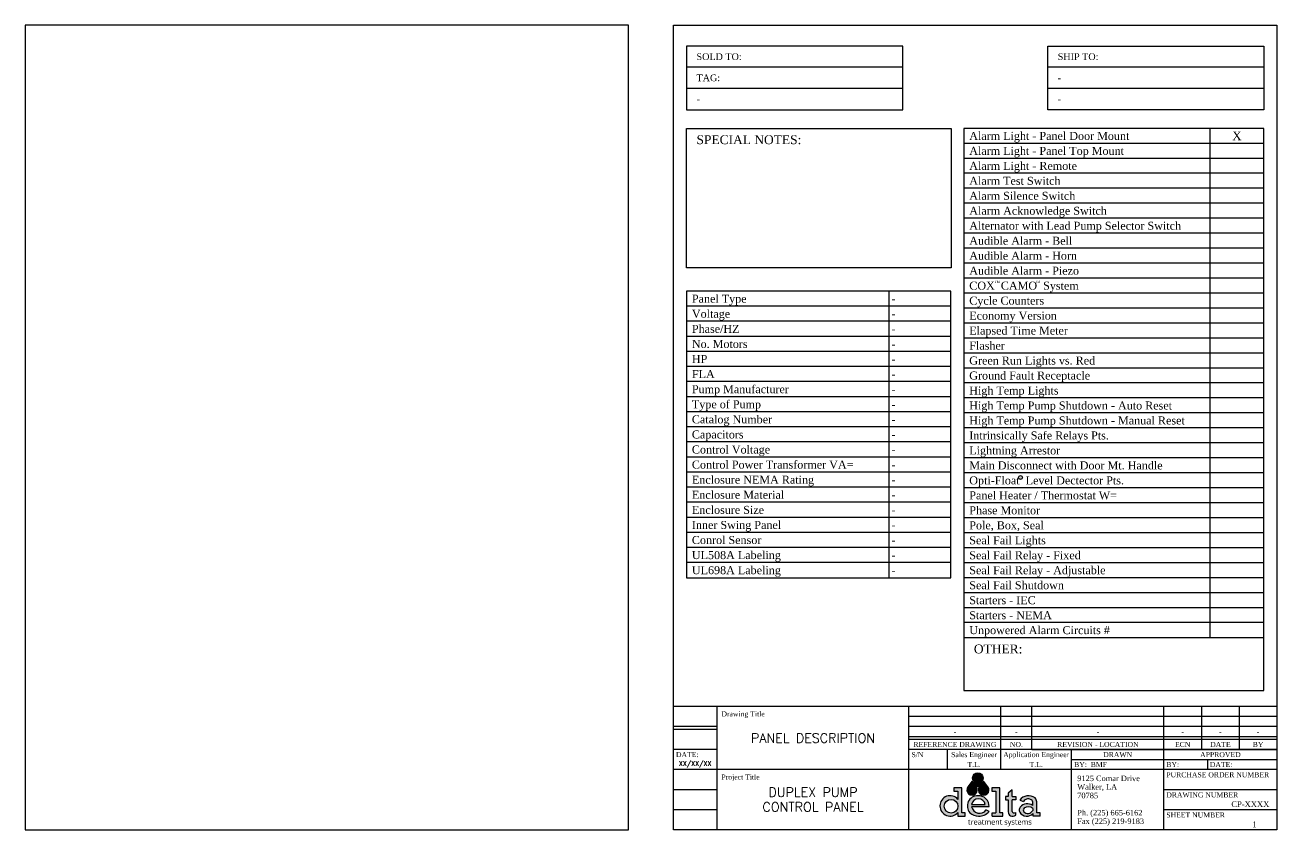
# Model space of a CAD drawing. Extents: x -283 to 170, y -177 to 25.
# Drawn here: x -283.02 to -247.17, y -90.8 to -67.76 of the extents above; entities that cross this region are included whole.
import ezdxf
from ezdxf.enums import TextEntityAlignment as Align

# ---------------------------------------------------------------- set-up
doc = ezdxf.new("R2010")
doc.units = 0
doc.header["$LTSCALE"] = 0.125
doc.header["$MEASUREMENT"] = 0
doc.layers.get('0').update_dxf_attribs({"linetype": 'CONTINUOUS'})
doc.layers.add('ASHADE', color=7, linetype='CONTINUOUS')
doc.styles.add('SIMP115', font='SIMPLEX', dxfattribs={"width": 1.15})
doc.styles.add('STYLE1', font='Times New Roman.ttf', dxfattribs={"height": 0.05})
doc.styles.add('STYLE2', font='simplex.shx', dxfattribs={"height": 0.05})
doc.styles.add('STYLE3', font='Times New Roman.ttf', dxfattribs={"height": 0.0625})

# ---------------------------------------------------------------- blocks, each defined once
blk = doc.blocks.new('delta treatment')
at = {"true_color": 0xb3b3b3}
h = blk.add_hatch(color=253, dxfattribs=at)
h.dxf.hatch_style = 1
h.paths.add_polyline_path([(3.684, -287.294), (3.614, -287.199), (3.544, -287.294, 1.983183)])
h = blk.add_hatch(color=256)
h.dxf.hatch_style = 1
h.paths.add_polyline_path([(3.64, -287.202), (3.711, -287.297), (3.781, -287.202, 1.983183)])
at = {"true_color": 0x5c5c5c}
h = blk.add_hatch(color=251, dxfattribs=at)
h.dxf.hatch_style = 1
h.paths.add_polyline_path([(3.878, -287.294), (3.807, -287.199), (3.737, -287.294, 1.983183)])
h = blk.add_hatch(color=256)
h.dxf.hatch_style = 1
h.paths.add_polyline_path([(3.441, -287.308), (3.311, -287.308), (3.311, -287.366), (3.378, -287.366), (3.378, -287.502, 2.770333), (3.378, -287.72), (3.378, -287.781), (3.501, -287.781), (3.501, -287.726), (3.441, -287.726)])
h.paths.add_polyline_path([(3.149, -287.617, -1), (3.379, -287.617, -1)], flags=16)
h.paths.add_polyline_path([(3.607, -287.624), (3.898, -287.624, 0.449675), (3.712, -287.441, 0.650832), (3.577, -287.726, 0.182178), (3.724, -287.781, 0.216297), (3.898, -287.707), (3.845, -287.679, -0.666179)])
h.paths.add_polyline_path([(3.607, -287.59, -0.859218), (3.833, -287.59)], flags=16)
h.paths.add_polyline_path([(4.075, -287.308), (3.986, -287.308), (3.986, -287.366), (4.009, -287.366), (4.009, -287.726), (3.986, -287.726), (3.986, -287.781), (4.125, -287.781), (4.125, -287.726), (4.075, -287.726)])
h.paths.add_polyline_path([(4.282, -287.509), (4.342, -287.509), (4.342, -287.452), (4.281, -287.452), (4.281, -287.346), (4.216, -287.401), (4.216, -287.452), (4.171, -287.452), (4.171, -287.509), (4.217, -287.509), (4.217, -287.713, 0.279972), (4.257, -287.775, 0.226365), (4.344, -287.768), (4.344, -287.719, -0.126939), (4.3, -287.725, -0.405902), (4.282, -287.702)])
h.paths.add_polyline_path([(3.986, -287.726), (3.947, -287.726), (3.947, -287.781), (3.986, -287.781)])
h.paths.add_polyline_path([(3.986, -287.308), (3.945, -287.308), (3.945, -287.366), (3.986, -287.366)])
h.paths.add_polyline_path([(4.666, -287.478, 0.432551), (4.409, -287.518), (4.471, -287.536, -0.466314), (4.614, -287.521, -0.087573), (4.625, -287.547), (4.625, -287.605, 0.396567), (4.415, -287.633, 0.287323), (4.408, -287.717, 0.472542), (4.632, -287.74), (4.632, -287.781), (4.747, -287.781), (4.747, -287.726), (4.692, -287.726), (4.692, -287.542, 0.186238)])
h.paths.add_polyline_path([(4.625, -287.656), (4.625, -287.689, -0.492565), (4.475, -287.708, -0.342504), (4.48, -287.649, -0.38164)], flags=16)
for p, q in [((3.311, -287.308), (3.311, -287.366)), ((3.441, -287.308), (3.311, -287.308)), ((3.311, -287.366), (3.378, -287.366)), ((3.378, -287.366), (3.378, -287.502)), ((3.441, -287.726), (3.441, -287.308)), ((3.945, -287.308), (3.945, -287.366)), ((4.075, -287.308), (3.945, -287.308)), ((3.945, -287.366), (4.009, -287.366)), ((4.009, -287.366), (4.009, -287.726)), ((4.075, -287.726), (4.075, -287.308)), ((4.216, -287.452), (4.171, -287.452)), ((4.171, -287.452), (4.171, -287.509)), ((4.281, -287.346), (4.216, -287.401)), ((4.216, -287.401), (4.216, -287.452)), ((4.281, -287.452), (4.281, -287.346)), ((4.281, -287.452), (4.342, -287.452)), ((4.342, -287.452), (4.342, -287.509)), ((3.607, -287.59), (3.833, -287.59)), ((3.898, -287.624), (3.607, -287.624)), ((4.171, -287.509), (4.217, -287.509)), ((4.217, -287.509), (4.217, -287.713)), ((4.342, -287.509), (4.282, -287.509)), ((4.282, -287.702), (4.282, -287.509)), ((4.409, -287.518), (4.471, -287.536)), ((4.625, -287.605), (4.625, -287.547)), ((4.625, -287.656), (4.625, -287.689)), ((4.692, -287.726), (4.692, -287.542)), ((3.378, -287.72), (3.378, -287.781)), ((3.378, -287.781), (3.501, -287.781)), ((3.501, -287.726), (3.441, -287.726)), ((3.501, -287.781), (3.501, -287.726)), ((3.898, -287.707), (3.845, -287.679)), ((3.947, -287.781), (3.947, -287.726)), ((3.947, -287.726), (4.009, -287.726)), ((3.947, -287.781), (4.125, -287.781)), ((4.125, -287.726), (4.075, -287.726)), ((4.125, -287.781), (4.125, -287.726)), ((4.344, -287.768), (4.344, -287.719)), ((4.632, -287.781), (4.632, -287.74)), ((4.747, -287.781), (4.632, -287.781)), ((4.747, -287.726), (4.692, -287.726)), ((4.747, -287.781), (4.747, -287.726))]:
    blk.add_line(p, q)
at = {"color": 253, "true_color": 0xb3b3b3}
blk.add_lwpolyline([(3.684, -287.294), (3.614, -287.199), (3.544, -287.294, 1.983183)], format="xyb", close=True, dxfattribs=at)
blk.add_lwpolyline([(3.781, -287.202), (3.711, -287.297), (3.64, -287.202, -1.983183)], format="xyb", close=True)
at = {"color": 251, "true_color": 0x5c5c5c}
blk.add_lwpolyline([(3.878, -287.294), (3.807, -287.199), (3.737, -287.294, 1.983183)], format="xyb", close=True, dxfattribs=at)
blk.add_circle((3.264, -287.617), 0.115)
for centre, radius, start, end in [((3.248, -287.611), 0.17, 39.6959, 320.3041), ((3.707, -287.613), 0.172, 88.5926, 220.822), ((3.724, -287.615), 0.174, 357.0893, 93.9382), ((4.556, -287.619), 0.178, 51.9424, 145.5062), ((3.72, -287.607), 0.115, 8.6604, 171.3396), ((3.738, -287.602), 0.133, 189.5931, 324.2759), ((4.478, -287.68), 0.0788, 143.2858, 207.4082), ((4.535, -287.731), 0.155, 54.3821, 140.9086), ((4.516, -287.682), 0.0487, 137.7374, 213.3635), ((4.549, -287.589), 0.094, 46.1505, 146.1517), ((4.548, -287.734), 0.109, 45.4055, 128.9609), ((4.545, -287.566), 0.0822, 13.3499, 33.3692), ((4.596, -287.545), 0.0959, 1.6828, 43.882), ((3.724, -287.559), 0.222, 228.6384, 270.0623), ((3.729, -287.553), 0.228, 268.6251, 317.4447), ((4.288, -287.711), 0.0707, 181.2798, 243.8428), ((4.294, -287.68), 0.101, 248.6894, 299.7085), ((4.302, -287.704), 0.0207, 174.9047, 263.1821), ((4.31, -287.637), 0.0886, 263.2173, 292.1763), ((4.53, -287.636), 0.146, 213.4333, 314.604), ((4.543, -287.641), 0.0956, 224.9899, 329.8828)]:
    blk.add_arc(centre, radius, start, end)
at = {"insert": (3.546, -287.833), "char_height": 0.09082, "attachment_point": 1, "style": 'SIMP115'}
blk.add_mtext_dynamic_manual_height_columns('{\\f@Microsoft YaHei UI|b0|i0|c0|p34;treatment systems}', width=4.5049, gutter_width=1.197, heights=[0], dxfattribs=at)

msp = doc.modelspace()

# ---------------------------------------------------------------- linework, layer by layer
at = {"color": 7}
for p, q in [((-256.134, -85.296), (-247.546, -85.296)), ((-263.205, -90.802), (-263.205, -87.267)), ((-257.709, -90.802), (-257.709, -87.267)), ((-255.078, -89.073), (-255.078, -87.267)), ((-254.187, -88.497), (-254.187, -87.267)), ((-250.411, -90.802), (-250.411, -87.267)), ((-249.33, -87.267), (-249.33, -88.497)), ((-248.25, -87.267), (-248.25, -88.497)), ((-247.17, -87.555), (-257.709, -87.555)), ((-263.205, -87.843), (-264.453, -87.843)), ((-263.205, -87.921), (-264.453, -87.921)), ((-247.17, -87.843), (-257.709, -87.843)), ((-247.17, -88.131), (-257.709, -88.131)), ((-263.205, -88.497), (-264.453, -88.497)), ((-247.17, -88.209), (-257.709, -88.209)), ((-247.17, -88.497), (-257.709, -88.497)), ((-256.61, -88.497), (-256.61, -89.073)), ((-254.187, -88.497), (-250.411, -88.497)), ((-253.051, -90.802), (-253.051, -88.497)), ((-250.411, -88.497), (-247.17, -88.497)), ((-253.051, -88.785), (-247.17, -88.785)), ((-249.164, -88.785), (-249.164, -89.073)), ((-247.17, -89.073), (-264.453, -89.073)), ((-263.205, -89.649), (-264.453, -89.649)), ((-247.17, -89.649), (-250.411, -89.649)), ((-263.205, -90.225), (-264.453, -90.225)), ((-247.17, -90.225), (-250.411, -90.225))]:
    msp.add_line(p, q, dxfattribs=at)
msp.add_line((-247.17, -87.267), (-264.453, -87.267))
msp.add_line((-247.17, -87.267), (-264.453, -87.267))
msp.add_lwpolyline([(-265.739, -90.802), (-265.739, -67.758), (-283.022, -67.758), (-283.022, -90.802), (-265.739, -90.802)])
msp.add_lwpolyline([(-264.453, -90.802), (-264.453, -67.758), (-247.17, -67.758), (-247.17, -90.802)], close=True)
for points in [[(-253.734, -68.36), (-247.546, -68.36), (-247.546, -70.181), (-253.734, -70.181)], [(-256.134, -70.717), (-256.134, -86.809), (-247.546, -86.809), (-247.546, -70.717)]]:
    msp.add_lwpolyline(points, close=True, dxfattribs=at)
msp.add_circle((-254.514, -80.713), 0.0545, dxfattribs=at)
at = {"layer": 'ASHADE', "color": 7, "ltscale": 0.25}
for p, q in [((-257.889, -68.967), (-264.077, -68.967)), ((-247.546, -68.967), (-253.734, -68.967)), ((-257.889, -69.574), (-264.077, -69.574)), ((-247.546, -69.574), (-253.734, -69.574)), ((-249.088, -70.717), (-249.088, -85.296)), ((-247.546, -71.146), (-256.134, -71.146)), ((-247.546, -71.575), (-256.134, -71.575)), ((-247.546, -72.003), (-256.134, -72.003)), ((-247.546, -72.432), (-256.134, -72.432)), ((-247.546, -72.861), (-256.134, -72.861)), ((-247.546, -73.29), (-256.134, -73.29)), ((-247.546, -73.719), (-256.134, -73.719)), ((-247.546, -74.147), (-256.134, -74.147)), ((-247.546, -74.576), (-256.134, -74.576)), ((-247.546, -75.005), (-256.134, -75.005)), ((-258.287, -75.376), (-258.287, -83.581)), ((-247.546, -75.434), (-256.134, -75.434)), ((-256.506, -75.808), (-264.077, -75.808)), ((-247.546, -75.863), (-256.134, -75.863)), ((-256.506, -76.24), (-264.077, -76.24)), ((-247.546, -76.291), (-256.134, -76.291)), ((-256.506, -76.672), (-264.077, -76.672)), ((-247.546, -76.72), (-256.134, -76.72)), ((-256.506, -77.104), (-264.077, -77.104)), ((-247.546, -77.149), (-256.134, -77.149)), ((-256.506, -77.535), (-264.077, -77.535)), ((-247.546, -77.578), (-256.134, -77.578)), ((-256.506, -77.967), (-264.077, -77.967)), ((-247.546, -78.006), (-256.134, -78.006)), ((-256.506, -78.399), (-264.077, -78.399)), ((-247.546, -78.435), (-256.134, -78.435)), ((-256.506, -78.831), (-264.077, -78.831)), ((-247.546, -78.864), (-256.134, -78.864)), ((-256.506, -79.263), (-264.077, -79.263)), ((-247.546, -79.293), (-256.134, -79.293)), ((-256.506, -79.694), (-264.077, -79.694)), ((-247.546, -79.722), (-256.134, -79.722)), ((-256.506, -80.126), (-264.077, -80.126)), ((-247.546, -80.15), (-256.134, -80.15)), ((-256.506, -80.558), (-264.077, -80.558)), ((-247.546, -80.579), (-256.134, -80.579)), ((-256.506, -80.99), (-264.077, -80.99)), ((-247.546, -81.008), (-256.134, -81.008)), ((-256.506, -81.422), (-264.077, -81.422)), ((-247.546, -81.437), (-256.134, -81.437)), ((-256.506, -81.853), (-264.077, -81.853)), ((-247.546, -81.866), (-256.134, -81.866)), ((-256.506, -82.285), (-264.077, -82.285)), ((-247.546, -82.294), (-256.134, -82.294)), ((-256.506, -82.717), (-264.077, -82.717)), ((-247.546, -82.723), (-256.134, -82.723)), ((-256.506, -83.149), (-264.077, -83.149)), ((-247.546, -83.152), (-256.134, -83.152)), ((-247.546, -83.581), (-256.134, -83.581)), ((-247.546, -84.009), (-256.134, -84.009)), ((-247.546, -84.438), (-256.134, -84.438)), ((-247.546, -84.867), (-256.134, -84.867))]:
    msp.add_line(p, q, dxfattribs=at)
msp.add_lwpolyline([(-264.077, -68.36), (-264.077, -70.181), (-257.889, -70.181), (-257.889, -68.36), (-264.077, -68.36), (-264.077, -68.36)], dxfattribs=at)
for points in [[(-264.077, -70.717), (-256.502, -70.717), (-256.502, -74.708), (-264.077, -74.708)], [(-264.077, -75.376), (-264.077, -83.581), (-256.506, -83.581), (-256.506, -75.376)]]:
    msp.add_lwpolyline(points, close=True, dxfattribs=at)

# ---------------------------------------------------------------- block references
at = {"xscale": 1.717367295169448, "yscale": 1.717367295169448, "zscale": 1.717367295169448}
msp.add_blockref('delta treatment', (-262.108, 403.821), dxfattribs=at)

# ---------------------------------------------------------------- texts
at = {"color": 7}
for s, height, style, p in [('SOLD TO:  ', 0.1917, 'STYLE1', (-263.793, -68.663)), ('SHIP TO:  ', 0.1917, 'STYLE1', (-253.449, -68.663)), ('TAG:  ', 0.1917, 'STYLE1', (-263.793, -69.27)), ('-', 0.192, 'STYLE1', (-253.449, -69.27)), ('-', 0.192, 'STYLE1', (-263.793, -69.877)), ('-', 0.192, 'STYLE1', (-253.449, -69.877)), ('SPECIAL NOTES:  ', 0.2546, 'STYLE1', (-263.793, -71.041)), ('Alarm Light - Panel Door Mount', 0.22914, 'STYLE1', (-255.982, -70.932)), ('Alarm Light - Panel Top Mount', 0.22914, 'STYLE1', (-255.982, -71.36)), ('Alarm Light - Remote', 0.22914, 'STYLE1', (-255.982, -71.789)), ('Alarm Test Switch', 0.22914, 'STYLE1', (-255.982, -72.218)), ('Alarm Silence Switch', 0.22914, 'STYLE1', (-255.982, -72.647)), ('Alarm Acknowledge Switch', 0.22914, 'STYLE1', (-255.982, -73.075)), ('Alternator with Lead Pump Selector Switch', 0.22914, 'STYLE1', (-255.982, -73.504)), ('Audible Alarm - Bell', 0.22914, 'STYLE1', (-255.982, -73.933)), ('Audible Alarm - Horn', 0.22914, 'STYLE1', (-255.982, -74.362)), ('Audible Alarm - Piezo', 0.22914, 'STYLE1', (-255.982, -74.791)), ('COX  CAMO  System', 0.22914, 'STYLE1', (-255.982, -75.219)), ('Panel Type', 0.2291, 'STYLE1', (-263.925, -75.592)), ('-', 0.229, 'STYLE1', (-258.209, -75.592)), ('Cycle Counters', 0.22914, 'STYLE1', (-255.982, -75.648)), ('Voltage', 0.2291, 'STYLE1', (-263.925, -76.024)), ('Economy Version', 0.22914, 'STYLE1', (-255.982, -76.077)), ('Phase/HZ', 0.2291, 'STYLE1', (-263.925, -76.456)), ('-', 0.229, 'STYLE1', (-258.209, -76.024)), ('-', 0.229, 'STYLE1', (-258.209, -76.456)), ('Elapsed Time Meter', 0.22914, 'STYLE1', (-255.982, -76.506)), ('No. Motors', 0.2291, 'STYLE1', (-263.925, -76.888)), ('-', 0.229, 'STYLE1', (-258.209, -76.888)), ('Flasher', 0.2291, 'STYLE1', (-255.982, -76.935)), ('HP', 0.2291, 'STYLE1', (-263.925, -77.32)), ('-', 0.229, 'STYLE1', (-258.209, -77.32)), ('Green Run Lights vs. Red', 0.22914, 'STYLE1', (-255.982, -77.363)), ('FLA', 0.2291, 'STYLE1', (-263.925, -77.751)), ('-', 0.229, 'STYLE1', (-258.209, -77.751)), ('Ground Fault Receptacle', 0.22914, 'STYLE1', (-255.982, -77.792)), ('Pump Manufacturer', 0.22914, 'STYLE1', (-263.925, -78.183)), ('High Temp Lights', 0.22914, 'STYLE1', (-255.982, -78.221)), ('Type of Pump', 0.22914, 'STYLE1', (-263.925, -78.615)), ('-', 0.229, 'STYLE1', (-258.209, -78.183)), ('-', 0.229, 'STYLE1', (-258.209, -78.615)), ('High Temp Pump Shutdown - Auto Reset', 0.22914, 'STYLE1', (-255.982, -78.65)), ('Catalog Number', 0.22914, 'STYLE1', (-263.925, -79.047)), ('-', 0.229, 'STYLE1', (-258.209, -79.047)), ('High Temp Pump Shutdown - Manual Reset', 0.22914, 'STYLE1', (-255.982, -79.078)), ('Capacitors', 0.2291, 'STYLE1', (-263.925, -79.479)), ('-', 0.229, 'STYLE1', (-258.209, -79.479)), ('Intrinsically Safe Relays Pts.', 0.22914, 'STYLE1', (-255.982, -79.507)), ('Control Voltage', 0.22914, 'STYLE1', (-263.925, -79.91)), ('-', 0.229, 'STYLE1', (-258.209, -79.91)), ('Lightning Arrestor', 0.22914, 'STYLE1', (-255.982, -79.936)), ('Control Power Transformer VA=', 0.22914, 'STYLE1', (-263.925, -80.342)), ('Main Disconnect with Door Mt. Handle', 0.22914, 'STYLE1', (-255.982, -80.365)), ('Enclosure NEMA Rating', 0.22914, 'STYLE1', (-263.925, -80.774)), ('-', 0.229, 'STYLE1', (-258.209, -80.342)), ('-', 0.229, 'STYLE1', (-258.209, -80.774)), ('Opti-Float  Level Dectector Pts.', 0.22914, 'STYLE1', (-255.982, -80.794)), ('Enclosure Material', 0.22914, 'STYLE1', (-263.925, -81.206)), ('-', 0.229, 'STYLE1', (-258.209, -81.206)), ('Panel Heater / Thermostat W=', 0.22914, 'STYLE1', (-255.982, -81.222)), ('Enclosure Size', 0.22914, 'STYLE1', (-263.925, -81.638)), ('-', 0.229, 'STYLE1', (-258.209, -81.638)), ('Phase Monitor', 0.22914, 'STYLE1', (-255.982, -81.651)), ('Inner Swing Panel', 0.22914, 'STYLE1', (-263.925, -82.069)), ('-', 0.229, 'STYLE1', (-258.209, -82.069)), ('Pole, Box, Seal', 0.22914, 'STYLE1', (-255.982, -82.08)), ('Conrol Sensor', 0.22914, 'STYLE1', (-263.925, -82.501)), ('Seal Fail Lights', 0.22914, 'STYLE1', (-255.982, -82.509)), ('UL508A Labeling', 0.22914, 'STYLE1', (-263.925, -82.933)), ('-', 0.229, 'STYLE1', (-258.209, -82.501)), ('Seal Fail Relay - Fixed', 0.22914, 'STYLE1', (-255.982, -82.938)), ('-', 0.229, 'STYLE1', (-258.209, -82.933)), ('UL698A Labeling', 0.22914, 'STYLE1', (-263.925, -83.365)), ('-', 0.229, 'STYLE1', (-258.209, -83.365)), ('Seal Fail Relay - Adjustable', 0.22914, 'STYLE1', (-255.982, -83.366)), ('Seal Fail Shutdown', 0.22914, 'STYLE1', (-255.982, -83.795)), ('Starters - IEC', 0.22914, 'STYLE1', (-255.982, -84.224)), ('Starters - NEMA', 0.22914, 'STYLE1', (-255.982, -84.653)), ('Unpowered Alarm Circuits #', 0.22914, 'STYLE1', (-255.982, -85.081)), ('OTHER:  ', 0.2546, 'STYLE1', (-255.85, -85.62)), ('Drawing Title', 0.14403, 'STYLE3', (-263.079, -87.479)), ('DATE:', 0.144, 'STYLE3', (-264.381, -88.645)), ('S/N', 0.144, 'STYLE3', (-257.637, -88.645)), ('BY:  BMF', 0.144, 'STYLE3', (-252.979, -88.929)), ('BY:', 0.144, 'STYLE3', (-250.339, -88.929)), ('DATE:', 0.144, 'STYLE3', (-249.093, -88.929)), ('Project Title', 0.14403, 'STYLE3', (-263.079, -89.286)), ('9125 Comar Drive', 0.15843, 'STYLE3', (-252.89, -89.324)), ('PURCHASE ORDER NUMBER', 0.14403, 'STYLE3', (-250.339, -89.221)), ('Walker, LA', 0.1584, 'STYLE3', (-252.89, -89.569)), ('70785', 0.1584, 'STYLE3', (-252.89, -89.815)), ('DRAWING NUMBER', 0.14403, 'STYLE3', (-250.339, -89.797)), ('Ph. (225) 665-6162', 0.15843, 'STYLE3', (-252.89, -90.306)), ('SHEET NUMBER', 0.14403, 'STYLE3', (-250.339, -90.373)), ('Fax (225) 219-9183', 0.15843, 'STYLE3', (-252.89, -90.551))]:
    msp.add_text(s, height=height, dxfattribs=dict(at, style=style)).set_placement(p, align=Align.MIDDLE_LEFT)
for s, height, style, p in [('X', 0.246, 'STYLE1', (-248.317, -70.932)), ('TM', 0.0666, 'STYLE1', (-255.182, -75.108)), ('TM', 0.0666, 'STYLE1', (-254.025, -75.108)), ('R', 0.0565, 'STYLE1', (-254.514, -80.713)), ('PANEL DESCRIPTION', 0.26588, 'STYLE2', (-260.457, -88.17)), ('-', 0.144, 'STYLE3', (-256.393, -87.987)), ('-', 0.144, 'STYLE3', (-254.632, -87.987)), ('-', 0.144, 'STYLE3', (-252.299, -87.987)), ('-', 0.144, 'STYLE3', (-249.871, -87.987)), ('-', 0.144, 'STYLE3', (-248.79, -87.987)), ('-', 0.144, 'STYLE3', (-247.71, -87.987)), ('REFERENCE DRAWING', 0.14403, 'STYLE3', (-256.393, -88.353)), ('NO.', 0.144, 'STYLE3', (-254.632, -88.353)), ('REVISION - LOCATION', 0.14403, 'STYLE3', (-252.299, -88.353)), ('ECN', 0.144, 'STYLE3', (-249.871, -88.353)), ('DATE', 0.144, 'STYLE3', (-248.79, -88.353)), ('BY', 0.144, 'STYLE3', (-247.71, -88.353)), ('XX/XX/XX', 0.1331, 'STYLE2', (-263.829, -88.901)), ('Sales Engineer', 0.14403, 'STYLE3', (-255.844, -88.645)), ('T.L.', 0.144, 'STYLE3', (-255.844, -88.929)), ('Application Engineer', 0.14403, 'STYLE3', (-254.065, -88.645)), ('T.L.', 0.144, 'STYLE3', (-254.065, -88.929)), ('DRAWN', 0.144, 'STYLE3', (-251.731, -88.645)), ('APPROVED', 0.144, 'STYLE3', (-248.79, -88.645)), ('DUPLEX PUMP', 0.26588, 'STYLE2', (-260.457, -89.719)), ('CONTROL PANEL', 0.26588, 'STYLE2', (-260.457, -90.143)), ('1', 0.162, 'STYLE3', (-247.815, -90.641))]:
    msp.add_text(s, height=height, dxfattribs=dict(at, style=style)).set_placement(p, align=Align.MIDDLE_CENTER)
at = {"color": 7, "style": 'STYLE3'}
msp.add_text('CP-XXXX', height=0.162, dxfattribs=at).set_placement((-247.389, -90.065), align=Align.MIDDLE_RIGHT)

doc.saveas('drawing.dxf')
